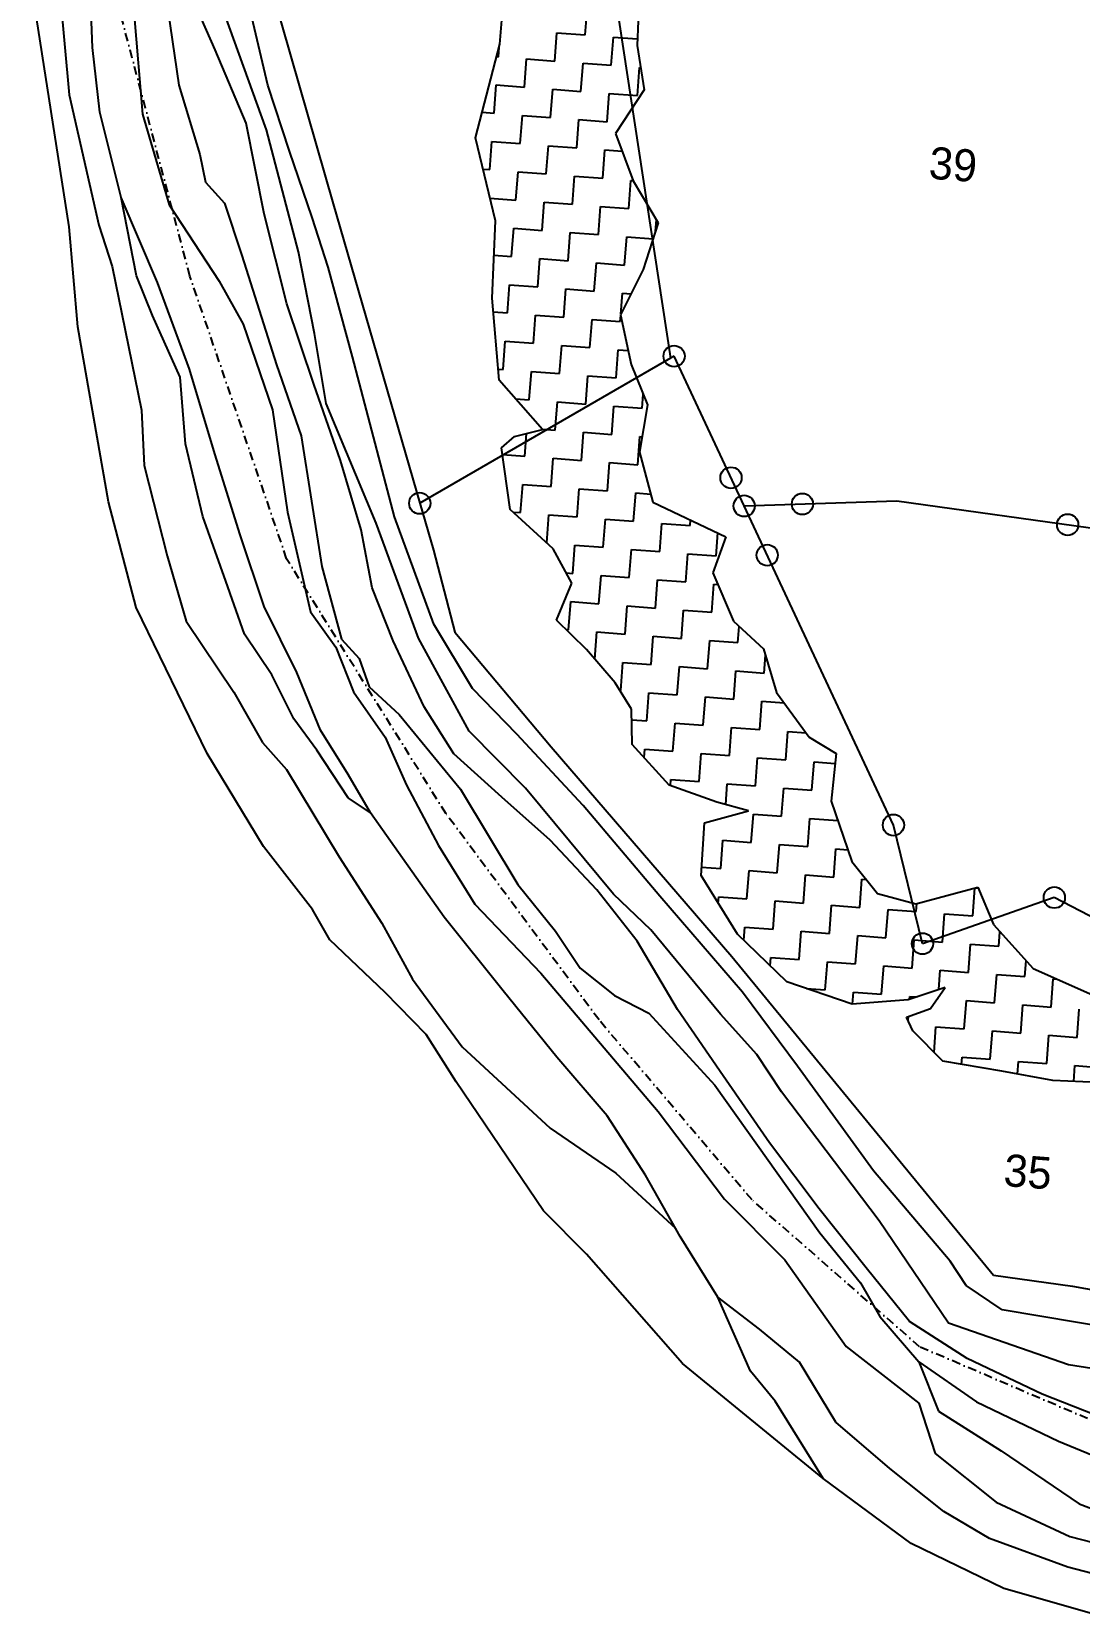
# Model space of a CAD drawing. Header units: metres. Extents: x 305256 to 309406, y 1922831 to 1926292.
# Drawn here: x 305905 to 306515, y 1923100 to 1924024 of the extents above; entities that cross this region are included whole.
import ezdxf

# ---------------------------------------------------------------- set-up
doc = ezdxf.new("R2010")
doc.units = ezdxf.units.M
doc.linetypes.add('DASHDOT', pattern=[1, 0.5, -0.25, 0, -0.25])
for name, color, linetype in [('LINE_WATER', 4, 'Continuous'), ('POLY_HATCH', 12, 'Continuous'), ('POLY_PARCEL', 6, 'Continuous'), ('POLY_WATER', 4, 'Continuous'), ('TEXT_PARCEL', 7, 'Continuous'), ('V_BOUND_STREAM_LINE', 7, 'DASHDOT')]:
    doc.layers.add(name, color=color, linetype=linetype)
doc.styles.add('TEXT_MAP', font='')
doc.styles.get('TEXT_MAP').set_extended_font_data('Kruti Dev 050')

msp = doc.modelspace()

# ---------------------------------------------------------------- linework, layer by layer
for centre in [(306279.27, 1923835.08), (306312.39, 1923764.27), (306131.18, 1923749.43), (306320.07, 1923747.86), (306354, 1923748.98), (306508.43, 1923736.92), (306333.48, 1923719.2), (306407, 1923562.04), (306500.66, 1923519.82), (306423.91, 1923492.95)]:
    msp.add_circle(centre, 6.19)
at = {"layer": 'LINE_WATER'}
for p, q in [((305919.8, 1924065.87), (305926.98, 1923987.36)), ((305940.55, 1924014.78), (305938.76, 1924061)), ((305980.71, 1924062.76), (305990.84, 1923992.84)), ((306011.98, 1924013.53), (305991.33, 1924060.31)), ((306041.89, 1923966.98), (306015.09, 1924041.11)), ((305964.84, 1924033.44), (305969.81, 1923976.1)), ((306042.66, 1923992.86), (306033.49, 1924032.55)), ((305944.81, 1923977.11), (305940.55, 1924014.78)), ((306030.06, 1923970.78), (306011.98, 1924013.53)), ((306055.35, 1923954.5), (306042.66, 1923992.86)), ((305926.98, 1923987.36), (305944.21, 1923911.37)), ((305990.84, 1923992.84), (306003.03, 1923952.59)), ((305957.29, 1923927.53), (305944.81, 1923977.11)), ((305969.81, 1923976.1), (305985.25, 1923923.19)), ((306040.67, 1923918.06), (306030.06, 1923970.78)), ((306060.57, 1923895.8), (306041.89, 1923966.98)), ((306003.03, 1923952.59), (306006.35, 1923936.34)), ((306068.48, 1923915.87), (306055.35, 1923954.5)), ((306006.35, 1923936.34), (306017.5, 1923924.23)), ((305978.53, 1923878.02), (305957.29, 1923927.53)), ((305966.19, 1923881.89), (305957.29, 1923927.53)), ((305985.25, 1923923.19), (306014.4, 1923878.7)), ((306017.5, 1923924.23), (306027.65, 1923893.63)), ((305944.21, 1923911.37), (305952.05, 1923887.28)), ((306053.71, 1923865.64), (306040.67, 1923918.06)), ((306077.78, 1923886.86), (306068.48, 1923915.87)), ((306027.65, 1923893.63), (306047.76, 1923830.06)), ((306069.83, 1923848.19), (306060.57, 1923895.8)), ((305952.05, 1923887.28), (305969.07, 1923803.66)), ((306091.93, 1923834.74), (306077.78, 1923886.86)), ((305975.56, 1923858.77), (305966.19, 1923881.89)), ((305997.14, 1923827.61), (305978.53, 1923878.02)), ((306014.4, 1923878.7), (306028.36, 1923853.65)), ((306069.56, 1923818.75), (306053.71, 1923865.64)), ((305991.62, 1923822.77), (305975.56, 1923858.77)), ((306028.36, 1923853.65), (306045.35, 1923803.89)), ((306076.66, 1923807.47), (306069.83, 1923848.19)), ((306011.82, 1923778.22), (305997.14, 1923827.61)), ((306047.76, 1923830.06), (306062.04, 1923788.67)), ((306116.41, 1923741.59), (306091.93, 1923834.74)), ((305994.71, 1923784.1), (305991.62, 1923822.77)), ((306085.12, 1923774.27), (306069.56, 1923818.75)), ((305969.07, 1923803.66), (305970.64, 1923771.48)), ((306045.35, 1923803.89), (306054.07, 1923744.31)), ((306105.76, 1923737.81), (306076.66, 1923807.47)), ((306004.81, 1923741.62), (305994.71, 1923784.1)), ((306062.04, 1923788.67), (306074.09, 1923712.67)), ((305970.64, 1923771.48), (305984.16, 1923718.72)), ((306026.67, 1923731.01), (306011.82, 1923778.22)), ((306097.15, 1923733.89), (306085.12, 1923774.27)), ((306054.07, 1923744.31), (306067.65, 1923686.15)), ((306018.2, 1923703.99), (306004.81, 1923741.62)), ((306130.4, 1923670.95), (306105.76, 1923737.81)), ((306139.4, 1923679.05), (306116.41, 1923741.59)), ((306040.48, 1923689.35), (306026.67, 1923731.01)), ((306103.46, 1923700.16), (306097.15, 1923733.89)), ((305984.16, 1923718.72), (305995.14, 1923680.73)), ((306074.09, 1923712.67), (306085.52, 1923670.31)), ((306029.17, 1923673.1), (306018.2, 1923703.99)), ((306115.73, 1923669.33), (306103.46, 1923700.16)), ((306059.64, 1923650.92), (306040.48, 1923689.35)), ((305995.14, 1923680.73), (306022.84, 1923639.47)), ((306067.65, 1923686.15), (306082.27, 1923665.62)), ((306161.91, 1923641.61), (306139.4, 1923679.05)), ((306045.07, 1923649.49), (306029.17, 1923673.1)), ((306085.52, 1923670.31), (306095.95, 1923659.05)), ((306159.93, 1923616.71), (306130.4, 1923670.95)), ((306082.27, 1923665.62), (306092.55, 1923639.54)), ((306133.66, 1923630.89), (306115.73, 1923669.33)), ((306095.95, 1923659.05), (306101.63, 1923642.61)), ((306057.91, 1923623.93), (306045.07, 1923649.49)), ((306073.32, 1923617.27), (306059.64, 1923650.92)), ((306101.63, 1923642.61), (306119.2, 1923626.46)), ((306022.84, 1923639.47), (306039.59, 1923610.15)), ((306092.55, 1923639.54), (306110.99, 1923613.17)), ((306187.64, 1923615.01), (306161.91, 1923641.61)), ((306071.3, 1923605.61), (306057.91, 1923623.93)), ((306119.2, 1923626.46), (306154.87, 1923582.86)), ((306150.99, 1923603.51), (306133.66, 1923630.89)), ((306089.42, 1923591.46), (306073.32, 1923617.27)), ((306192.84, 1923583.51), (306159.93, 1923616.71)), ((306226.38, 1923573.42), (306187.64, 1923615.01)), ((306039.59, 1923610.15), (306053.53, 1923594.34)), ((306089.44, 1923577.82), (306071.3, 1923605.61)), ((306110.99, 1923613.17), (306123.42, 1923585.3)), ((306179.01, 1923578.18), (306150.99, 1923603.51)), ((306053.53, 1923594.34), (306084.34, 1923543.55)), ((306102.51, 1923569.16), (306089.42, 1923591.46)), ((306102.51, 1923569.16), (306089.44, 1923577.82)), ((306123.42, 1923585.3), (306142.16, 1923550.09)), ((306154.87, 1923582.86), (306188.26, 1923527.38)), ((306207.07, 1923553.33), (306179.01, 1923578.18)), ((306243.99, 1923521.88), (306192.84, 1923583.51)), ((306145.32, 1923508.36), (306102.51, 1923569.16)), ((306270.99, 1923520.59), (306226.38, 1923573.42)), ((306142.16, 1923550.09), (306163.28, 1923516.01)), ((306234.32, 1923524.24), (306207.07, 1923553.33)), ((306084.34, 1923543.55), (306109.13, 1923504.88)), ((306188.26, 1923527.38), (306210.14, 1923500.23)), ((306257.7, 1923494.48), (306234.32, 1923524.24)), ((306265.65, 1923501.05), (306243.99, 1923521.88)), ((306163.28, 1923516.01), (306201.58, 1923475.73)), ((306319.01, 1923464.77), (306270.99, 1923520.59)), ((306109.13, 1923504.88), (306126.91, 1923472.38)), ((306179.83, 1923465.49), (306145.32, 1923508.36)), ((306210.14, 1923500.23), (306224.54, 1923478.79)), ((306281.27, 1923454.66), (306257.7, 1923494.48)), ((306306.38, 1923451.9), (306265.65, 1923501.05)), ((306201.58, 1923475.73), (306270, 1923395.15)), ((306224.54, 1923478.79), (306244.5, 1923462.86)), ((306126.91, 1923472.38), (306155.84, 1923432.85)), ((306211.01, 1923426.88), (306179.83, 1923465.49)), ((306244.5, 1923462.86), (306264.49, 1923452.45)), ((306351.03, 1923421.64), (306319.01, 1923464.77)), ((306264.49, 1923452.45), (306303.06, 1923410.6)), ((306307.81, 1923416.05), (306281.27, 1923454.66)), ((306327.5, 1923428.43), (306306.38, 1923451.9)), ((306155.84, 1923432.85), (306207.15, 1923385.43)), ((306240.35, 1923392.78), (306211.01, 1923426.88)), ((306341.89, 1923406.65), (306327.5, 1923428.43)), ((306395.47, 1923360.64), (306351.03, 1923421.64)), ((306334.78, 1923376.92), (306307.81, 1923416.05)), ((306303.06, 1923410.6), (306364.21, 1923324.57)), ((306398.66, 1923331.52), (306341.89, 1923406.65)), ((306262.71, 1923358.11), (306240.35, 1923392.78)), ((306270, 1923395.15), (306308.63, 1923344.23)), ((306207.15, 1923385.43), (306245.29, 1923359.23)), ((306363.74, 1923338.61), (306334.78, 1923376.92)), ((306245.29, 1923359.23), (306280.22, 1923327.12)), ((306282.81, 1923322.53), (306262.71, 1923358.11)), ((306439.99, 1923308.15), (306395.47, 1923360.64)), ((306308.63, 1923344.23), (306343.7, 1923308.77)), ((306391.08, 1923304.25), (306363.74, 1923338.61)), ((306439.14, 1923271.93), (306398.66, 1923331.52)), ((306304.76, 1923287.17), (306282.81, 1923322.53)), ((306364.21, 1923324.57), (306387.73, 1923295.52)), ((306343.7, 1923308.77), (306379.43, 1923258.4)), ((306416.25, 1923272.92), (306391.08, 1923304.25)), ((306449.27, 1923293.92), (306439.99, 1923308.15)), ((306387.73, 1923295.52), (306399.1, 1923275.89)), ((306470.39, 1923279.7), (306449.27, 1923293.92)), ((306329.05, 1923268.39), (306304.76, 1923287.17)), ((306323.79, 1923244.08), (306304.76, 1923287.17)), ((306399.1, 1923275.89), (306421.83, 1923249.47)), ((306449.83, 1923251.47), (306416.25, 1923272.92)), ((306589.54, 1923259.77), (306470.39, 1923279.7)), ((306352.23, 1923249.33), (306329.05, 1923268.39)), ((306509.01, 1923247.78), (306439.14, 1923271.93)), ((306379.43, 1923258.4), (306421.87, 1923225.32)), ((306373.48, 1923214.38), (306352.23, 1923249.33)), ((306421.83, 1923249.47), (306433.31, 1923220.74)), ((306421.83, 1923249.47), (306455.42, 1923226.14)), ((306493.53, 1923230.7), (306449.83, 1923251.47)), ((306558.53, 1923239.69), (306509.01, 1923247.78)), ((306338.09, 1923226.59), (306323.79, 1923244.08)), ((306366.04, 1923181.47), (306338.09, 1923226.59)), ((306455.42, 1923226.14), (306503.13, 1923203.33)), ((306530.04, 1923216.22), (306493.53, 1923230.7)), ((306421.87, 1923225.32), (306431.26, 1923196.05)), ((306433.31, 1923220.74), (306469.74, 1923197.63)), ((306404.81, 1923187.42), (306373.48, 1923214.38)), ((306503.13, 1923203.33), (306568.79, 1923176.19)), ((306431.26, 1923196.05), (306466.86, 1923167.72)), ((306469.74, 1923197.63), (306515.08, 1923166.73)), ((306436.28, 1923162.27), (306404.81, 1923187.42)), ((306463, 1923146.58), (306436.28, 1923162.27)), ((306466.86, 1923167.72), (306509.63, 1923147.67)), ((306515.08, 1923166.73), (306581.41, 1923141.35)), ((306508.6, 1923129.83), (306463, 1923146.58)), ((306509.63, 1923147.67), (306581.29, 1923129.35)), ((306553.14, 1923118.26), (306508.6, 1923129.83))]:
    msp.add_line(p, q, dxfattribs=at)
at = {"layer": 'POLY_HATCH'}
for p, q in [((306177.8, 1924016.69), (306180.28, 1924045.56)), ((306259.02, 1924045.03), (306257.69, 1924016.07)), ((306163.6, 1923962.25), (306177.8, 1924016.69)), ((306257.69, 1924016.07), (306261.78, 1923990.16)), ((306261.78, 1923990.16), (306245.16, 1923964.67)), ((306175.21, 1923913.91), (306163.6, 1923962.25)), ((306245.16, 1923964.67), (306255.46, 1923937.14)), ((306255.46, 1923937.14), (306270.03, 1923912.74)), ((306173.24, 1923868.9), (306175.21, 1923913.91)), ((306270.03, 1923912.74), (306261.34, 1923885.49)), ((306261.34, 1923885.49), (306248.11, 1923859.17)), ((306177.4, 1923821.12), (306173.24, 1923868.9)), ((306248.11, 1923859.17), (306254.27, 1923830.22)), ((306254.27, 1923830.22), (306263.73, 1923806.78)), ((306202.59, 1923792.46), (306177.4, 1923821.12)), ((306263.73, 1923806.78), (306259.05, 1923779.23)), ((306186.43, 1923788.22), (306202.59, 1923792.46)), ((306178.73, 1923781.61), (306186.43, 1923788.22)), ((306183.79, 1923745.84), (306178.73, 1923781.61)), ((306259.05, 1923779.23), (306266.93, 1923750.16)), ((306208.84, 1923722.95), (306183.79, 1923745.84)), ((306266.93, 1923750.16), (306309.47, 1923729.97)), ((306309.47, 1923729.97), (306301.83, 1923708.97)), ((306219.71, 1923702.85), (306208.84, 1923722.95)), ((306301.83, 1923708.97), (306313.81, 1923680.74)), ((306210.88, 1923681.37), (306219.71, 1923702.85)), ((306228.3, 1923664.23), (306210.88, 1923681.37)), ((306313.81, 1923680.74), (306331.32, 1923664.74)), ((306244.98, 1923644.85), (306228.3, 1923664.23)), ((306331.32, 1923664.74), (306338.88, 1923639.14)), ((306254.47, 1923629.46), (306244.98, 1923644.85)), ((306338.88, 1923639.14), (306357.95, 1923613.25)), ((306254.94, 1923609), (306254.47, 1923629.46)), ((306276.47, 1923585.22), (306254.94, 1923609)), ((306357.95, 1923613.25), (306373.64, 1923603.72)), ((306373.64, 1923603.72), (306370.68, 1923576.04)), ((306304.23, 1923575.35), (306276.47, 1923585.22)), ((306296.98, 1923563.25), (306322.56, 1923570.23)), ((306322.56, 1923570.23), (306304.23, 1923575.35)), ((306370.68, 1923576.04), (306382.71, 1923540.9)), ((306294.95, 1923532.62), (306296.98, 1923563.25)), ((306382.71, 1923540.9), (306397.71, 1923522.22)), ((306316.27, 1923498.5), (306294.95, 1923532.62)), ((306397.71, 1923522.22), (306420.01, 1923516.22)), ((306420.01, 1923516.22), (306456.16, 1923525.85)), ((306456.16, 1923525.85), (306465.18, 1923504.17)), ((306465.18, 1923504.17), (306488.29, 1923478.54)), ((306344.98, 1923470.73), (306316.27, 1923498.5)), ((306488.29, 1923478.54), (306528.14, 1923460.85)), ((306382.88, 1923457.79), (306344.98, 1923470.73)), ((306437.19, 1923467.49), (306415.61, 1923460.2)), ((306428.48, 1923455.2), (306437.19, 1923467.49)), ((306415.61, 1923460.2), (306382.88, 1923457.79)), ((306414.57, 1923450.21), (306428.48, 1923455.2)), ((306418.28, 1923442.17), (306414.57, 1923450.21)), ((306435.66, 1923424.45), (306418.28, 1923442.17)), ((306470.07, 1923418.68), (306435.66, 1923424.45)), ((306499.9, 1923413.26), (306470.07, 1923418.68)), ((306526.02, 1923412.15), (306499.9, 1923413.26))]:
    msp.add_line(p, q, dxfattribs=at)
at = {"layer": 'POLY_HATCH', "linetype": 'Continuous'}
for p, q in [((306227.52, 1924022.14), (306228.76, 1924038.58)), ((306209.84, 1924006.95), (306211.08, 1924023.39)), ((306211.08, 1924023.39), (306227.52, 1924022.14)), ((306242.71, 1924004.46), (306243.95, 1924020.9)), ((306243.95, 1924020.9), (306257.86, 1924019.85)), ((306176.96, 1924009.44), (306177.39, 1924015.11)), ((306175.93, 1924009.52), (306176.96, 1924009.44)), ((306192.15, 1923991.76), (306193.4, 1924008.2)), ((306193.4, 1924008.2), (306209.84, 1924006.95)), ((306225.03, 1923989.27), (306226.27, 1924005.71)), ((306226.27, 1924005.71), (306242.71, 1924004.46)), ((306257.9, 1923986.78), (306259.15, 1924003.22)), ((306259.15, 1924003.22), (306259.72, 1924003.18)), ((306174.47, 1923976.57), (306175.72, 1923993)), ((306175.72, 1923993), (306192.15, 1923991.76)), ((306207.35, 1923974.08), (306208.59, 1923990.51)), ((306208.59, 1923990.51), (306225.03, 1923989.27)), ((306240.22, 1923971.59), (306241.47, 1923988.03)), ((306241.47, 1923988.03), (306257.9, 1923986.78)), ((306167.47, 1923977.1), (306174.47, 1923976.57)), ((306189.67, 1923958.88), (306190.91, 1923975.32)), ((306190.91, 1923975.32), (306207.35, 1923974.08)), ((306222.54, 1923956.4), (306223.78, 1923972.83)), ((306223.78, 1923972.83), (306240.22, 1923971.59)), ((306171.98, 1923943.69), (306173.23, 1923960.13)), ((306173.23, 1923960.13), (306189.67, 1923958.88)), ((306204.86, 1923941.2), (306206.1, 1923957.64)), ((306206.1, 1923957.64), (306222.54, 1923956.4)), ((306237.73, 1923938.71), (306238.98, 1923955.15)), ((306238.98, 1923955.15), (306249, 1923954.39)), ((306167.98, 1923943.99), (306171.98, 1923943.69)), ((306187.18, 1923926.01), (306188.42, 1923942.45)), ((306188.42, 1923942.45), (306204.86, 1923941.2)), ((306220.05, 1923923.52), (306221.3, 1923939.96)), ((306221.3, 1923939.96), (306237.73, 1923938.71)), ((306252.93, 1923921.03), (306254.17, 1923937.47)), ((306254.17, 1923937.47), (306255.37, 1923937.38)), ((306172.03, 1923927.16), (306187.18, 1923926.01)), ((306202.37, 1923908.33), (306203.61, 1923924.77)), ((306203.61, 1923924.77), (306220.05, 1923923.52)), ((306235.24, 1923905.84), (306236.49, 1923922.28)), ((306236.49, 1923922.28), (306252.93, 1923921.03)), ((306268.46, 1923907.81), (306268.96, 1923914.52)), ((306184.69, 1923893.14), (306185.93, 1923909.57)), ((306185.93, 1923909.57), (306202.37, 1923908.33)), ((306217.56, 1923890.65), (306218.81, 1923907.08)), ((306218.81, 1923907.08), (306235.24, 1923905.84)), ((306250.44, 1923888.16), (306251.68, 1923904.6)), ((306251.68, 1923904.6), (306267.06, 1923903.43)), ((306174.33, 1923893.92), (306184.69, 1923893.14)), ((306199.88, 1923875.45), (306201.12, 1923891.89)), ((306201.12, 1923891.89), (306217.56, 1923890.65)), ((306232.75, 1923872.97), (306234, 1923889.4)), ((306234, 1923889.4), (306250.44, 1923888.16)), ((306182.2, 1923860.26), (306183.44, 1923876.7)), ((306183.44, 1923876.7), (306199.88, 1923875.45)), ((306215.07, 1923857.77), (306216.32, 1923874.21)), ((306216.32, 1923874.21), (306232.75, 1923872.97)), ((306248.26, 1923859.46), (306249.19, 1923871.72)), ((306249.19, 1923871.72), (306254.23, 1923871.34)), ((306173.94, 1923860.89), (306182.2, 1923860.26)), ((306197.39, 1923842.58), (306198.64, 1923859.02)), ((306198.64, 1923859.02), (306215.07, 1923857.77)), ((306230.27, 1923840.09), (306231.51, 1923856.53)), ((306231.51, 1923856.53), (306247.95, 1923855.28)), ((306247.95, 1923855.28), (306248.21, 1923858.72)), ((306179.71, 1923827.39), (306180.95, 1923843.82)), ((306180.95, 1923843.82), (306197.39, 1923842.58)), ((306212.58, 1923824.9), (306213.83, 1923841.34)), ((306213.83, 1923841.34), (306230.27, 1923840.09)), ((306245.46, 1923822.41), (306246.7, 1923838.85)), ((306246.7, 1923838.85), (306252.53, 1923838.41)), ((306176.83, 1923827.6), (306179.71, 1923827.39)), ((306194.9, 1923809.71), (306196.15, 1923826.14)), ((306196.15, 1923826.14), (306212.58, 1923824.9)), ((306227.78, 1923807.22), (306229.02, 1923823.65)), ((306229.02, 1923823.65), (306245.46, 1923822.41)), ((306186.9, 1923810.31), (306194.9, 1923809.71)), ((306210.1, 1923792.02), (306211.34, 1923808.46)), ((306211.34, 1923808.46), (306227.78, 1923807.22)), ((306260.65, 1923804.73), (306261.27, 1923812.89)), ((306242.97, 1923789.53), (306244.21, 1923805.97)), ((306244.21, 1923805.97), (306260.65, 1923804.73)), ((306192.41, 1923776.83), (306193.41, 1923790.05)), ((306202.46, 1923792.6), (306210.1, 1923792.02)), ((306225.29, 1923774.34), (306226.53, 1923790.78)), ((306226.53, 1923790.78), (306242.97, 1923789.53)), ((306258.16, 1923771.85), (306259.41, 1923788.29)), ((306259.41, 1923788.29), (306260.58, 1923788.2)), ((306179.26, 1923777.83), (306192.41, 1923776.83)), ((306207.61, 1923759.15), (306208.85, 1923775.59)), ((306208.85, 1923775.59), (306225.29, 1923774.34)), ((306240.48, 1923756.66), (306241.73, 1923773.1)), ((306241.73, 1923773.1), (306258.16, 1923771.85)), ((306189.92, 1923743.96), (306191.17, 1923760.39)), ((306191.17, 1923760.39), (306207.61, 1923759.15)), ((306222.8, 1923741.47), (306224.04, 1923757.9)), ((306224.04, 1923757.9), (306240.48, 1923756.66)), ((306255.67, 1923738.98), (306256.92, 1923755.42)), ((306256.92, 1923755.42), (306265.69, 1923754.75)), ((306185.49, 1923744.29), (306189.92, 1923743.96)), ((306205.12, 1923726.35), (306206.36, 1923742.71)), ((306206.36, 1923742.71), (306222.8, 1923741.47)), ((306237.99, 1923723.79), (306239.24, 1923740.22)), ((306239.24, 1923740.22), (306255.67, 1923738.98)), ((306270.87, 1923721.3), (306272.11, 1923737.73)), ((306272.11, 1923737.73), (306288.55, 1923736.49)), ((306288.55, 1923736.49), (306288.8, 1923739.78)), ((306220.31, 1923708.59), (306221.55, 1923725.03)), ((306221.55, 1923725.03), (306237.99, 1923723.79)), ((306303.74, 1923718.81), (306304.76, 1923732.21)), ((306253.18, 1923706.1), (306254.43, 1923722.54)), ((306254.43, 1923722.54), (306270.87, 1923721.3)), ((306286.06, 1923703.62), (306287.3, 1923720.05)), ((306287.3, 1923720.05), (306303.74, 1923718.81)), ((306216.45, 1923708.89), (306220.31, 1923708.59)), ((306235.5, 1923690.91), (306236.75, 1923707.35)), ((306236.75, 1923707.35), (306253.18, 1923706.1)), ((306268.38, 1923688.42), (306269.62, 1923704.86)), ((306269.62, 1923704.86), (306286.06, 1923703.62)), ((306301.25, 1923685.93), (306302.5, 1923702.37)), ((306302.5, 1923702.37), (306304.7, 1923702.2)), ((306217.82, 1923675.72), (306219.07, 1923692.16)), ((306219.07, 1923692.16), (306235.5, 1923690.91)), ((306250.7, 1923673.23), (306251.94, 1923689.67)), ((306251.94, 1923689.67), (306268.38, 1923688.42)), ((306283.57, 1923670.74), (306284.81, 1923687.18)), ((306284.81, 1923687.18), (306301.25, 1923685.93)), ((306216.53, 1923675.82), (306217.82, 1923675.72)), ((306233.06, 1923658.7), (306234.26, 1923674.47)), ((306234.26, 1923674.47), (306250.7, 1923673.23)), ((306265.89, 1923655.55), (306267.13, 1923671.99)), ((306267.13, 1923671.99), (306283.57, 1923670.74)), ((306298.76, 1923653.06), (306300.01, 1923669.5)), ((306300.01, 1923669.5), (306316.44, 1923668.25)), ((306316.44, 1923668.25), (306317.16, 1923677.68)), ((306331.64, 1923650.57), (306332.43, 1923660.99)), ((306248.21, 1923640.36), (306249.45, 1923656.79)), ((306249.45, 1923656.79), (306265.89, 1923655.55)), ((306281.08, 1923637.87), (306282.33, 1923654.3)), ((306282.33, 1923654.3), (306298.76, 1923653.06)), ((306313.96, 1923635.38), (306315.2, 1923651.81)), ((306315.2, 1923651.81), (306331.64, 1923650.57)), ((306247.73, 1923640.39), (306248.21, 1923640.36)), ((306263.4, 1923622.67), (306264.64, 1923639.11)), ((306264.64, 1923639.11), (306281.08, 1923637.87)), ((306296.27, 1923620.18), (306297.52, 1923636.62)), ((306297.52, 1923636.62), (306313.96, 1923635.38)), ((306329.15, 1923617.7), (306330.39, 1923634.13)), ((306330.39, 1923634.13), (306343.29, 1923633.16)), ((306254.61, 1923623.34), (306263.4, 1923622.67)), ((306278.59, 1923604.99), (306279.84, 1923621.43)), ((306279.84, 1923621.43), (306296.27, 1923620.18)), ((306311.47, 1923602.5), (306312.71, 1923618.94)), ((306312.71, 1923618.94), (306329.15, 1923617.7)), ((306344.34, 1923600.01), (306345.59, 1923616.45)), ((306345.59, 1923616.45), (306356.18, 1923615.65)), ((306261.79, 1923601.43), (306262.16, 1923606.24)), ((306262.16, 1923606.24), (306278.59, 1923604.99)), ((306293.79, 1923587.31), (306295.03, 1923603.75)), ((306295.03, 1923603.75), (306311.47, 1923602.5)), ((306326.66, 1923584.82), (306327.9, 1923601.26)), ((306327.9, 1923601.26), (306344.34, 1923600.01)), ((306359.53, 1923582.33), (306360.78, 1923598.77)), ((306360.78, 1923598.77), (306373.01, 1923597.84)), ((306277.08, 1923585), (306277.35, 1923588.55)), ((306277.35, 1923588.55), (306293.79, 1923587.31)), ((306309.3, 1923573.94), (306310.22, 1923586.07)), ((306310.22, 1923586.07), (306326.66, 1923584.82)), ((306341.85, 1923567.14), (306343.1, 1923583.58)), ((306343.1, 1923583.58), (306359.53, 1923582.33)), ((306324.17, 1923551.95), (306325.42, 1923568.38)), ((306325.42, 1923568.38), (306341.85, 1923567.14)), ((306357.05, 1923549.46), (306358.29, 1923565.9)), ((306358.29, 1923565.9), (306374.58, 1923564.66)), ((306306.49, 1923536.75), (306307.73, 1923553.19)), ((306307.73, 1923553.19), (306324.17, 1923551.95)), ((306339.36, 1923534.27), (306340.61, 1923550.7)), ((306340.61, 1923550.7), (306357.05, 1923549.46)), ((306372.24, 1923531.78), (306373.48, 1923548.21)), ((306373.48, 1923548.21), (306380.38, 1923547.69)), ((306295.28, 1923537.6), (306306.49, 1923536.75)), ((306321.68, 1923519.07), (306322.93, 1923535.51)), ((306322.93, 1923535.51), (306339.36, 1923534.27)), ((306354.56, 1923516.58), (306355.8, 1923533.02)), ((306355.8, 1923533.02), (306372.24, 1923531.78)), ((306387.43, 1923514.09), (306388.68, 1923530.53)), ((306388.68, 1923530.53), (306391.19, 1923530.34)), ((306453.18, 1923509.12), (306454.41, 1923525.38)), ((306454.92, 1923525.52), (306456.34, 1923525.41)), ((306304.96, 1923516.6), (306305.24, 1923520.32)), ((306305.24, 1923520.32), (306321.68, 1923519.07)), ((306336.87, 1923501.39), (306338.12, 1923517.83)), ((306338.12, 1923517.83), (306354.56, 1923516.58)), ((306369.75, 1923498.9), (306370.99, 1923515.34)), ((306370.99, 1923515.34), (306387.43, 1923514.09)), ((306402.62, 1923496.41), (306403.87, 1923512.85)), ((306403.87, 1923512.85), (306420.31, 1923511.61)), ((306420.31, 1923511.61), (306420.67, 1923516.39)), ((306435.5, 1923493.92), (306436.74, 1923510.36)), ((306436.74, 1923510.36), (306453.18, 1923509.12)), ((306319.86, 1923495.03), (306320.44, 1923502.64)), ((306320.44, 1923502.64), (306336.87, 1923501.39)), ((306352.07, 1923483.71), (306353.31, 1923500.15)), ((306353.31, 1923500.15), (306369.75, 1923498.9)), ((306384.94, 1923481.22), (306386.19, 1923497.66)), ((306386.19, 1923497.66), (306402.62, 1923496.41)), ((306417.82, 1923478.73), (306419.06, 1923495.17)), ((306419.06, 1923495.17), (306435.5, 1923493.92)), ((306468.37, 1923491.44), (306469.01, 1923499.91)), ((306335.26, 1923480.13), (306335.63, 1923484.95)), ((306335.63, 1923484.95), (306352.07, 1923483.71)), ((306450.69, 1923476.24), (306451.94, 1923492.68)), ((306451.94, 1923492.68), (306468.37, 1923491.44)), ((306367.26, 1923466.03), (306368.5, 1923482.46)), ((306368.5, 1923482.46), (306384.94, 1923481.22)), ((306400.13, 1923463.54), (306401.38, 1923479.98)), ((306401.38, 1923479.98), (306417.82, 1923478.73)), ((306433.4, 1923466.21), (306434.25, 1923477.49)), ((306434.25, 1923477.49), (306450.69, 1923476.24)), ((306483.57, 1923473.75), (306484.27, 1923483.01)), ((306356.33, 1923466.86), (306367.26, 1923466.03)), ((306465.88, 1923458.56), (306467.13, 1923475)), ((306467.13, 1923475), (306483.57, 1923473.75)), ((306498.76, 1923456.07), (306500, 1923472.51)), ((306500, 1923472.51), (306502.27, 1923472.34)), ((306383.17, 1923457.81), (306383.7, 1923464.78)), ((306383.7, 1923464.78), (306400.13, 1923463.54)), ((306416.43, 1923460.48), (306416.57, 1923462.29)), ((306416.57, 1923462.29), (306420.85, 1923461.97)), ((306432.64, 1923461.08), (306433.01, 1923461.05)), ((306433.01, 1923461.05), (306433.06, 1923461.66)), ((306448.2, 1923443.37), (306449.45, 1923459.81)), ((306449.45, 1923459.81), (306465.88, 1923458.56)), ((306481.08, 1923440.88), (306482.32, 1923457.32)), ((306482.32, 1923457.32), (306498.76, 1923456.07)), ((306415.5, 1923448.18), (306415.69, 1923450.62)), ((306513.95, 1923438.39), (306515.2, 1923454.83)), ((306430.63, 1923429.58), (306431.76, 1923444.61)), ((306431.76, 1923444.61), (306448.2, 1923443.37)), ((306463.39, 1923425.69), (306464.64, 1923442.12)), ((306464.64, 1923442.12), (306481.08, 1923440.88)), ((306496.27, 1923423.2), (306497.51, 1923439.63)), ((306497.51, 1923439.63), (306513.95, 1923438.39)), ((306446.63, 1923422.61), (306446.96, 1923426.93)), ((306446.96, 1923426.93), (306463.39, 1923425.69)), ((306479.27, 1923417.01), (306479.83, 1923424.44)), ((306479.83, 1923424.44), (306496.27, 1923423.2)), ((306512.01, 1923412.75), (306512.71, 1923421.95)), ((306512.71, 1923421.95), (306529.14, 1923420.71))]:
    msp.add_line(p, q, dxfattribs=at)
at = {"layer": 'POLY_PARCEL'}
for p, q in [((306235.56, 1924106.29), (306277.11, 1923833.84)), ((306277.11, 1923833.84), (306131.18, 1923749.43)), ((306279.27, 1923835.08), (306277.11, 1923833.84)), ((306320.07, 1923747.86), (306279.27, 1923835.08)), ((306320.07, 1923747.86), (306409.01, 1923750.78)), ((306407, 1923562.04), (306320.07, 1923747.86)), ((306409.01, 1923750.78), (306528.77, 1923734.08)), ((306423.91, 1923492.95), (306407, 1923562.04)), ((306500.66, 1923519.82), (306423.91, 1923492.95)), ((306661.56, 1923436.35), (306500.66, 1923519.82))]:
    msp.add_line(p, q, dxfattribs=at)
at = {"layer": 'POLY_WATER'}
for p, q in [((306024.11, 1924121.13), (306080.72, 1923923.76)), ((305926.96, 1923910.44), (305905.23, 1924049.68)), ((306080.72, 1923923.76), (306131.18, 1923749.43)), ((305932.16, 1923852.09), (305926.96, 1923910.44)), ((305949.9, 1923750.34), (305932.16, 1923852.09)), ((305966.02, 1923688.69), (305949.9, 1923750.34)), ((306131.18, 1923749.43), (306139.09, 1923722.1)), ((306139.09, 1923722.1), (306151.61, 1923674.38)), ((306007.37, 1923603.75), (305966.02, 1923688.69)), ((306151.61, 1923674.38), (306207.69, 1923607.5)), ((306207.69, 1923607.5), (306312.89, 1923485.44)), ((306040.19, 1923549.51), (306007.37, 1923603.75)), ((306068.76, 1923512.95), (306040.19, 1923549.51)), ((306078.89, 1923495.14), (306068.76, 1923512.95)), ((306111.01, 1923464.5), (306078.89, 1923495.14)), ((306312.89, 1923485.44), (306465.29, 1923299.94)), ((306134.92, 1923440.07), (306111.01, 1923464.5)), ((306152.37, 1923412.41), (306134.92, 1923440.07)), ((306203.15, 1923337.29), (306152.37, 1923412.41)), ((306228.25, 1923312.14), (306203.15, 1923337.29)), ((306284.23, 1923248.4), (306228.25, 1923312.14)), ((306465.29, 1923299.94), (306511.23, 1923293.47)), ((306511.23, 1923293.47), (306766.51, 1923247.49)), ((306366.04, 1923181.47), (306284.23, 1923248.4)), ((306417.25, 1923143.64), (306366.04, 1923181.47)), ((306471.34, 1923117.41), (306417.25, 1923143.64)), ((306531.78, 1923100.13), (306471.34, 1923117.41))]:
    msp.add_line(p, q, dxfattribs=at)
at = {"layer": 'V_BOUND_STREAM_LINE', "ltscale": 10}
for p, q in [((305997.33, 1923881.74), (305950.25, 1924059.7)), ((306053.66, 1923717.16), (305997.33, 1923881.74)), ((306146.48, 1923568.62), (306053.66, 1923717.16)), ((306235.57, 1923448.54), (306146.48, 1923568.62)), ((306324.64, 1923343.74), (306235.57, 1923448.54)), ((306422.23, 1923258.25), (306324.64, 1923343.74)), ((306557.2, 1923200.47), (306422.23, 1923258.25))]:
    msp.add_line(p, q, dxfattribs=at)

# ---------------------------------------------------------------- texts
at = {"layer": 'TEXT_PARCEL', "style": 'TEXT_MAP'}
for s, p in [('39', (306427.18, 1923938.49)), ('35', (306470.71, 1923351.92))]:
    msp.add_text(s, height=18.691, rotation=355.67044, dxfattribs=at).set_placement(p)

doc.saveas('drawing.dxf')
